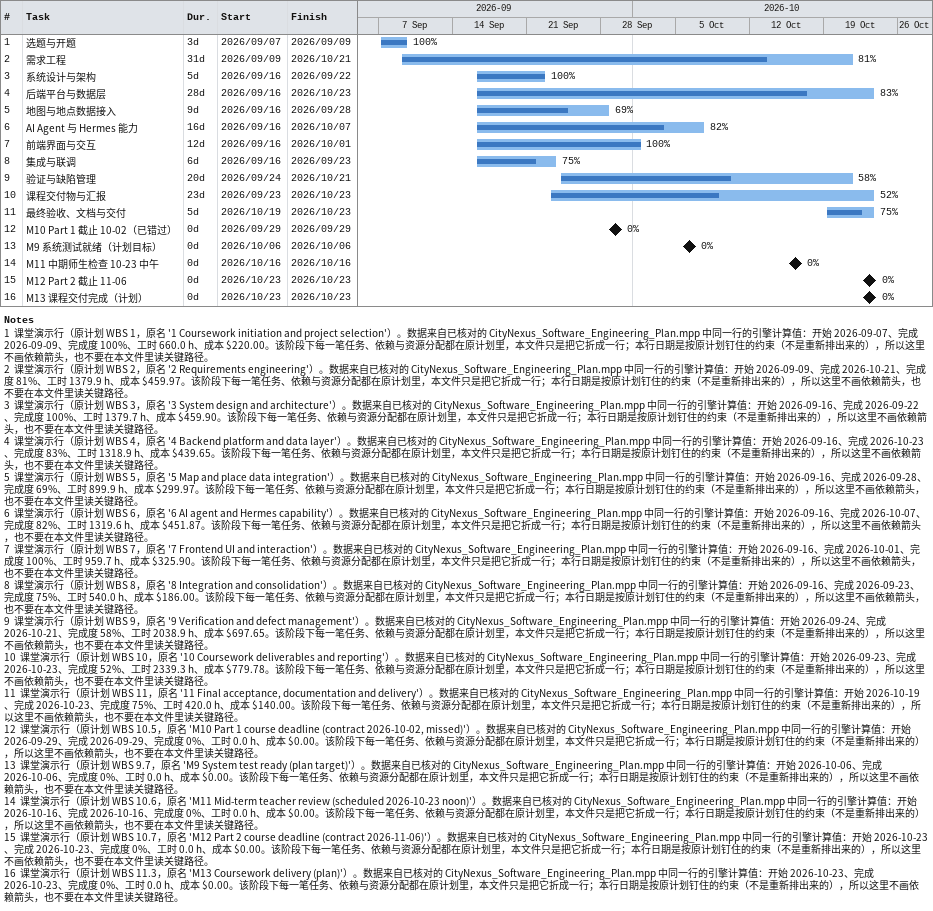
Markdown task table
| ID | Task | Duration | Start | Finish | % complete |
|---|---|---|---|---|---|
| 1 | 选题与开题 | 3d | 2026-09-07 | 2026-09-09 | 100 |
| 2 | 需求工程 | 31d | 2026-09-09 | 2026-10-21 | 81 |
| 3 | 系统设计与架构 | 5d | 2026-09-16 | 2026-09-22 | 100 |
| 4 | 后端平台与数据层 | 28d | 2026-09-16 | 2026-10-23 | 83 |
| 5 | 地图与地点数据接入 | 9d | 2026-09-16 | 2026-09-28 | 69 |
| 6 | AI Agent 与 Hermes 能力 | 16d | 2026-09-16 | 2026-10-07 | 82 |
| 7 | 前端界面与交互 | 12d | 2026-09-16 | 2026-10-01 | 100 |
| 8 | 集成与联调 | 6d | 2026-09-16 | 2026-09-23 | 75 |
| 9 | 验证与缺陷管理 | 20d | 2026-09-24 | 2026-10-21 | 58 |
| 10 | 课程交付物与汇报 | 23d | 2026-09-23 | 2026-10-23 | 52 |
| 11 | 最终验收、文档与交付 | 5d | 2026-10-19 | 2026-10-23 | 75 |
| 12 | M10 Part 1 截止 10-02（已错过） | 0d | 2026-09-29 | 2026-09-29 | 0 |
| 13 | M9 系统测试就绪（计划目标） | 0d | 2026-10-06 | 2026-10-06 | 0 |
| 14 | M11 中期师生检查 10-23 中午 | 0d | 2026-10-16 | 2026-10-16 | 0 |
| 15 | M12 Part 2 截止 11-06 | 0d | 2026-10-23 | 2026-10-23 | 0 |
| 16 | M13 课程交付完成（计划） | 0d | 2026-10-23 | 2026-10-23 | 0 |

Notes
- 1: 课堂演示行（原计划 WBS 1，原名 '1 Coursework initiation and project selection'）。数据来自已核对的 CityNexus_Software_Engineering_Plan.mpp 中同一行的引擎计算值：开始 2026-09-07、完成 2026-09-09、完成度 100%、工时 660.0 h、成本 $220.00。该阶段下每一笔任务、依赖与资源分配都在原计划里，本文件只是把它折成一行；本行日期是按原计划钉住的约束（不是重新排出来的），所以这里不画依赖箭头，也不要在本文件里读关键路径。
- 2: 课堂演示行（原计划 WBS 2，原名 '2 Requirements engineering'）。数据来自已核对的 CityNexus_Software_Engineering_Plan.mpp 中同一行的引擎计算值：开始 2026-09-09、完成 2026-10-21、完成度 81%、工时 1379.9 h、成本 $459.97。该阶段下每一笔任务、依赖与资源分配都在原计划里，本文件只是把它折成一行；本行日期是按原计划钉住的约束（不是重新排出来的），所以这里不画依赖箭头，也不要在本文件里读关键路径。
- 3: 课堂演示行（原计划 WBS 3，原名 '3 System design and architecture'）。数据来自已核对的 CityNexus_Software_Engineering_Plan.mpp 中同一行的引擎计算值：开始 2026-09-16、完成 2026-09-22、完成度 100%、工时 1379.7 h、成本 $459.90。该阶段下每一笔任务、依赖与资源分配都在原计划里，本文件只是把它折成一行；本行日期是按原计划钉住的约束（不是重新排出来的），所以这里不画依赖箭头，也不要在本文件里读关键路径。
- 4: 课堂演示行（原计划 WBS 4，原名 '4 Backend platform and data layer'）。数据来自已核对的 CityNexus_Software_Engineering_Plan.mpp 中同一行的引擎计算值：开始 2026-09-16、完成 2026-10-23、完成度 83%、工时 1318.9 h、成本 $439.65。该阶段下每一笔任务、依赖与资源分配都在原计划里，本文件只是把它折成一行；本行日期是按原计划钉住的约束（不是重新排出来的），所以这里不画依赖箭头，也不要在本文件里读关键路径。
- 5: 课堂演示行（原计划 WBS 5，原名 '5 Map and place data integration'）。数据来自已核对的 CityNexus_Software_Engineering_Plan.mpp 中同一行的引擎计算值：开始 2026-09-16、完成 2026-09-28、完成度 69%、工时 899.9 h、成本 $299.97。该阶段下每一笔任务、依赖与资源分配都在原计划里，本文件只是把它折成一行；本行日期是按原计划钉住的约束（不是重新排出来的），所以这里不画依赖箭头，也不要在本文件里读关键路径。
- 6: 课堂演示行（原计划 WBS 6，原名 '6 AI agent and Hermes capability'）。数据来自已核对的 CityNexus_Software_Engineering_Plan.mpp 中同一行的引擎计算值：开始 2026-09-16、完成 2026-10-07、完成度 82%、工时 1319.6 h、成本 $451.87。该阶段下每一笔任务、依赖与资源分配都在原计划里，本文件只是把它折成一行；本行日期是按原计划钉住的约束（不是重新排出来的），所以这里不画依赖箭头，也不要在本文件里读关键路径。
- 7: 课堂演示行（原计划 WBS 7，原名 '7 Frontend UI and interaction'）。数据来自已核对的 CityNexus_Software_Engineering_Plan.mpp 中同一行的引擎计算值：开始 2026-09-16、完成 2026-10-01、完成度 100%、工时 959.7 h、成本 $325.90。该阶段下每一笔任务、依赖与资源分配都在原计划里，本文件只是把它折成一行；本行日期是按原计划钉住的约束（不是重新排出来的），所以这里不画依赖箭头，也不要在本文件里读关键路径。
- 8: 课堂演示行（原计划 WBS 8，原名 '8 Integration and consolidation'）。数据来自已核对的 CityNexus_Software_Engineering_Plan.mpp 中同一行的引擎计算值：开始 2026-09-16、完成 2026-09-23、完成度 75%、工时 540.0 h、成本 $186.00。该阶段下每一笔任务、依赖与资源分配都在原计划里，本文件只是把它折成一行；本行日期是按原计划钉住的约束（不是重新排出来的），所以这里不画依赖箭头，也不要在本文件里读关键路径。
- 9: 课堂演示行（原计划 WBS 9，原名 '9 Verification and defect management'）。数据来自已核对的 CityNexus_Software_Engineering_Plan.mpp 中同一行的引擎计算值：开始 2026-09-24、完成 2026-10-21、完成度 58%、工时 2038.9 h、成本 $697.65。该阶段下每一笔任务、依赖与资源分配都在原计划里，本文件只是把它折成一行；本行日期是按原计划钉住的约束（不是重新排出来的），所以这里不画依赖箭头，也不要在本文件里读关键路径。
- 10: 课堂演示行（原计划 WBS 10，原名 '10 Coursework deliverables and reporting'）。数据来自已核对的 CityNexus_Software_Engineering_Plan.mpp 中同一行的引擎计算值：开始 2026-09-23、完成 2026-10-23、完成度 52%、工时 2339.3 h、成本 $779.78。该阶段下每一笔任务、依赖与资源分配都在原计划里，本文件只是把它折成一行；本行日期是按原计划钉住的约束（不是重新排出来的），所以这里不画依赖箭头，也不要在本文件里读关键路径。
- 11: 课堂演示行（原计划 WBS 11，原名 '11 Final acceptance, documentation and delivery'）。数据来自已核对的 CityNexus_Software_Engineering_Plan.mpp 中同一行的引擎计算值：开始 2026-10-19、完成 2026-10-23、完成度 75%、工时 420.0 h、成本 $140.00。该阶段下每一笔任务、依赖与资源分配都在原计划里，本文件只是把它折成一行；本行日期是按原计划钉住的约束（不是重新排出来的），所以这里不画依赖箭头，也不要在本文件里读关键路径。
- 12: 课堂演示行（原计划 WBS 10.5，原名 'M10 Part 1 course deadline (contract 2026-10-02, missed)'）。数据来自已核对的 CityNexus_Software_Engineering_Plan.mpp 中同一行的引擎计算值：开始 2026-09-29、完成 2026-09-29、完成度 0%、工时 0.0 h、成本 $0.00。该阶段下每一笔任务、依赖与资源分配都在原计划里，本文件只是把它折成一行；本行日期是按原计划钉住的约束（不是重新排出来的），所以这里不画依赖箭头，也不要在本文件里读关键路径。
- 13: 课堂演示行（原计划 WBS 9.7，原名 'M9 System test ready (plan target)'）。数据来自已核对的 CityNexus_Software_Engineering_Plan.mpp 中同一行的引擎计算值：开始 2026-10-06、完成 2026-10-06、完成度 0%、工时 0.0 h、成本 $0.00。该阶段下每一笔任务、依赖与资源分配都在原计划里，本文件只是把它折成一行；本行日期是按原计划钉住的约束（不是重新排出来的），所以这里不画依赖箭头，也不要在本文件里读关键路径。
- 14: 课堂演示行（原计划 WBS 10.6，原名 'M11 Mid-term teacher review (scheduled 2026-10-23 noon)'）。数据来自已核对的 CityNexus_Software_Engineering_Plan.mpp 中同一行的引擎计算值：开始 2026-10-16、完成 2026-10-16、完成度 0%、工时 0.0 h、成本 $0.00。该阶段下每一笔任务、依赖与资源分配都在原计划里，本文件只是把它折成一行；本行日期是按原计划钉住的约束（不是重新排出来的），所以这里不画依赖箭头，也不要在本文件里读关键路径。
- 15: 课堂演示行（原计划 WBS 10.7，原名 'M12 Part 2 course deadline (contract 2026-11-06)'）。数据来自已核对的 CityNexus_Software_Engineering_Plan.mpp 中同一行的引擎计算值：开始 2026-10-23、完成 2026-10-23、完成度 0%、工时 0.0 h、成本 $0.00。该阶段下每一笔任务、依赖与资源分配都在原计划里，本文件只是把它折成一行；本行日期是按原计划钉住的约束（不是重新排出来的），所以这里不画依赖箭头，也不要在本文件里读关键路径。
- 16: 课堂演示行（原计划 WBS 11.3，原名 'M13 Coursework delivery (plan)'）。数据来自已核对的 CityNexus_Software_Engineering_Plan.mpp 中同一行的引擎计算值：开始 2026-10-23、完成 2026-10-23、完成度 0%、工时 0.0 h、成本 $0.00。该阶段下每一笔任务、依赖与资源分配都在原计划里，本文件只是把它折成一行；本行日期是按原计划钉住的约束（不是重新排出来的），所以这里不画依赖箭头，也不要在本文件里读关键路径。
